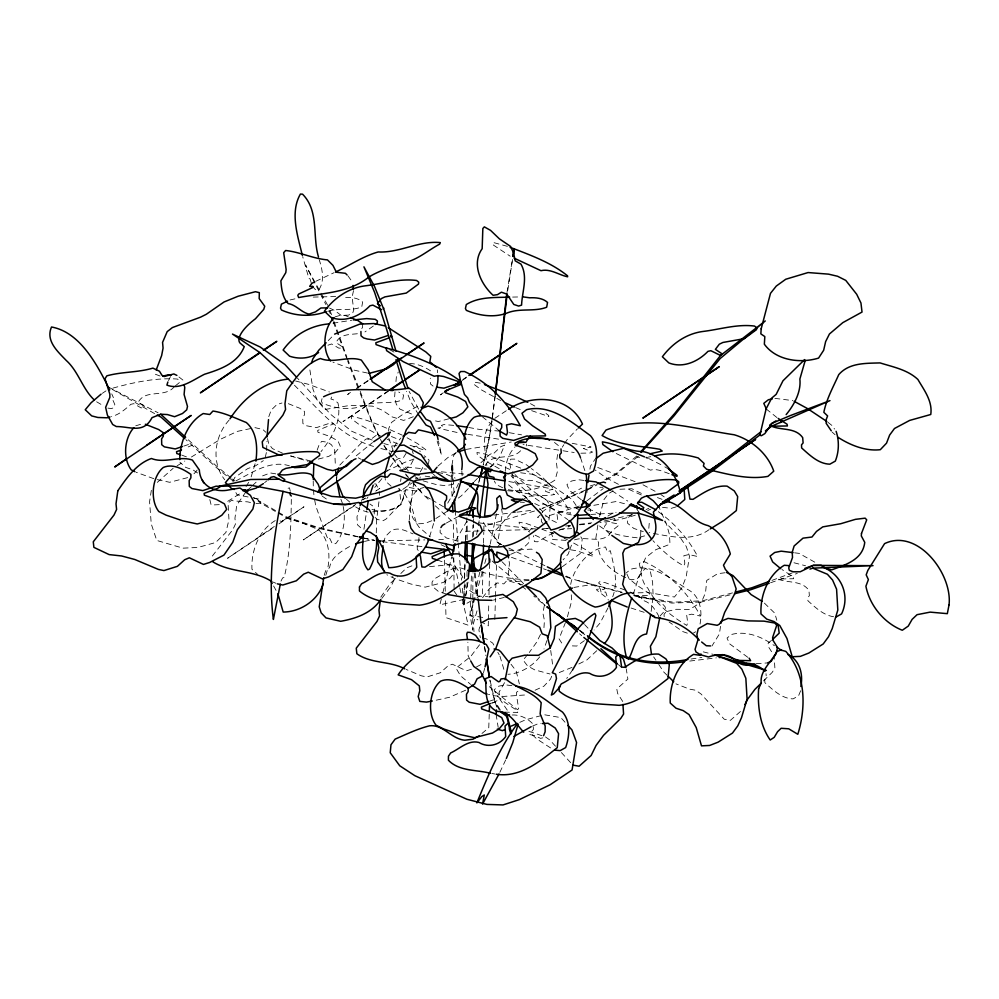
<?xml version="1.0" encoding="UTF-8"?>
<svg xmlns="http://www.w3.org/2000/svg" width="999" height="999" viewBox="0 0 999 999"><rect width="100%" height="100%" fill="white"/><g stroke="black" fill="none" stroke-linecap="round" stroke-linejoin="round"><path stroke-width="0.75" stroke-dasharray="5 3.75" d="M466.983 582.579L466.945 590.234L463.861 604.982L471.79 600.561M467.008 576.448L467.033 568.793M467.145 539.697L467.207 521.316M472.814 600.774L472.714 630.132L470.067 615.359L471.553 572.439M472.814 599.238L472.902 572.964M290.272 491.258L289.523 487.849L286.451 488.773M362.637 323.813L362.612 327.235L360.889 330.032M418.931 537.574L418.893 541.008L417.182 543.793L417.32 549.575L419.93 551.698M440.159 529.982L440.134 532.654L446.428 537.962L460.239 541.858M473.351 536.438L473.464 524.413M472.639 537.25L472.889 525.074M482.892 571.291L482.367 594.655L477.085 597.614M483.528 543.256L483.778 532.342M483.816 530.794L483.916 526.111L535.114 510.839M488.374 621.203L488.261 625.861L483.066 622.864M488.399 619.655L488.798 602.559M488.973 594.792L489.685 563.723M463.911 596.328L464.235 585.489M464.46 577.747L464.96 560.714M465.559 540.584L465.834 531.293L479.745 530.931M464.448 584.927L463.861 604.982L460.327 599.974M464.622 578.758L465.159 560.239M465.746 540.184L466.958 515.784M376.273 532.879L376.71 518.993L379.058 500.786M494.817 619.43L495.479 598.001M495.516 596.478L496.515 564.335M313.224 480.931L313.324 488.311M489.248 714.148L488.761 727.759L481.268 734.053M266.558 450.499L266.958 441.346M640.596 535.914L640.946 528.771M700.049 624.038C702.459 611.026 700.511 595.679 687.237 589.223C670.616 578.284 652.147 563.486 630.968 569.155L626.361 572.777M336.713 479.183L336.863 476.323M388.611 431.206L388.761 428.396L391.471 422.465L402.834 414.36L418.206 405.994M543.956 627.672L544.443 620.354L542.869 613.199L544.43 605.019L533.741 596.028M395.017 391.833L394.593 397.39L396.328 404.333L399.95 409.115L414.198 415.084M409.265 519.892C410.527 509.128 408.591 495.754 419.006 488.923L424.1 487.4M451.173 479.732L451.848 471.216M586.913 492.707L587.287 488.386M590.509 511.588L590.684 509.527L586.525 506.481M648.813 528.296L649.55 519.667M395.954 381.581L396.353 377.185L398.276 371.953M570.679 584.403C573.438 568.656 588.536 548.751 605.569 547.015L607.342 551.997L610.314 550.686C613.848 565.534 618.531 581.868 612.699 596.753M548.975 520.117L550.299 506.106L546.928 500.437L539.735 495.666L529.732 496.178L524.263 498.526M505.232 471.416C505.781 462.537 508.766 453.259 515.109 446.815M526.273 445.929L526.485 444.043M495.154 395.129L492.47 416.383M495.204 395.954L492.082 419.98M651.136 611.413L653.121 596.166L652.622 582.442L650.449 571.84L645.766 568.394C637.549 574.125 637.037 585.514 633.054 594.043M428.534 463.748L429.046 460.064L427.26 458.379L423.326 457.467M557.579 454.495L556.431 462.624L557.492 471.178L555.132 479.957C541.995 489.16 524.125 492.644 508.316 489.685M720.516 626.323L719.43 633.865L711.962 645.991M363.936 529.27L366.683 510.901M400.587 481.443L401.024 478.533M492.232 417.882L489.235 437.35L483.179 464.922M589.934 469.205L590.397 466.233L595.004 459.315M151.349 490.297L149.575 501.685L151.249 523.901L156.756 540.447L183.004 548.164L198.027 547.44L215.609 542.532L225.911 532.467L228.971 519.567L228.034 502.997L231.918 500.037L233.242 500.874L247.665 501.86L253.446 503.184M512.562 259.49L507.38 292.719M491.858 421.453L489.085 439.173L483.366 464.822M506.968 292.557L512.412 259.453M451.96 465.197L453.534 455.594L456.506 452.197M468.019 582.105L463.861 604.982L462.137 586.376M476.598 534.827L477.984 527.197M478.259 525.674L479.37 519.58M413.861 481.83L409.952 509.989L412.724 517.769L418.968 527.047L430.244 536.863M419.917 478.533L420.204 476.923M496.441 513.898L490.184 544.193M597.864 525.012L595.804 538.486L598.613 542.345C595.679 560.864 615.496 574.225 630.831 579.682L637.087 579.32L641.021 572.714L642.694 564.36L645.679 557.654L655.719 549.725L669.992 544.23L669.467 534.64L666.633 524.55L659.078 507.267M353.509 290.634L352.11 297.14L353.746 310.102L352.647 313.137L348.464 315.147L341.084 315.372L334.94 310.614L329.033 307.829L331.543 314.71M479.832 571.865L470.067 615.359L477.872 619.867M265.259 457.43L266.483 452.035M322.028 398.676L321.428 401.348L322.327 403.171C335.252 408.603 350.724 410.889 364.073 405.319C376.536 400.724 390.509 404.645 402.672 399.875L403.584 395.067L398.738 392.045M441.346 598.876L439.86 604.845L463.823 599.425M442.819 592.894L451.673 557.017M479.857 478.096L478.384 483.953L479.945 478.059M599.55 516.645L603.958 499.625L608.403 493.756L613.111 490.871M479.695 626.947L478.908 629.932L480.344 637.699M567.42 616.795L571.54 601.398L571.166 591.283M483.479 672.752L484.677 668.343M359.74 507.005L356.968 516.945L357.542 524.887L363.324 530.069M476.985 610.889L473.414 623.676L474.001 631.618M482.23 572.365L470.067 615.359L486.076 617.994M484.74 563.461L486.838 556.043M251.161 476.873L255.457 462.587M325.774 575.349C330.919 560.526 330.582 540.934 318.369 529.57C307.467 525.262 296.666 519.792 284.965 518.081L281.805 521.528L280.095 520.966M429.632 536.688L434.365 520.966M546.952 640.559L543.993 648.988M324.2 575.324L325.674 570.679L329.595 567.694C331.256 556.093 343.619 549.974 352.809 544.717M331.581 397.053L330.894 398.988L334.852 400.337L337.974 403.022C341.92 421.103 331.78 437.974 321.016 451.623M361.413 501.398L362.375 498.726M390.222 454.895L396.278 443.406L400.911 437.999M317.145 450.187L319.106 444.805L321.641 441.383L327.884 442.295L331.431 444.792L334.677 449.912L335.414 466.695M268.793 416.67L271.191 410.127L276.885 404.533L281.98 402.997M383.229 542.794L385.626 536.251L391.321 530.656C398.688 526.735 406.181 531.006 413.012 533.878M565.446 622.527L559.04 638.848L562.087 643.556L564.447 644.63M569.205 551.298L568.131 554.183L563.099 559.827M569.742 549.862L572.415 542.657M551.685 676.236L550.536 679.083L543.868 686.226L534.178 690.621M800.649 690.746L798.538 695.828L793.069 698.888C781.755 698.638 772.839 689.772 764.872 682.679L764.735 679.57L766.333 677.647L766.008 673.663M505.706 759.877L499.7 772.652M248.676 482.317L244.792 488.636M232.917 481.406L234.815 477.397L247.764 468.593L255.569 465.796L263.349 460.664M168.519 380.619L170.467 376.536M280.994 581.106L282.617 577.922L284.141 577.459C290.634 551.623 290.984 524.2 291.346 497.564M540.496 634.477L536.326 642.657L529.258 652.522M413.236 460.015L411.151 464.085L405.419 469.655M608.066 607.804L600.137 622.914L594.155 629.982M420.317 471.853L423.801 465.684M410.102 481.88L406.256 488.648L401.473 502.997L385.926 519.168L383.079 520.704L377.297 519.443L374.188 516.533L374.3 508.154L373.476 506.468L369.955 504.033M455.731 540.571L466.633 521.565M504.545 682.667L499.05 692.207L500.062 699.55L509.378 713.261M485.164 465.646C492.132 451.81 512.175 461.775 521.341 449.85M482.579 597.702L489.522 588.548L497.29 582.941L503.846 583.891L507.005 580.431L524.313 585.352M366.845 498.738L368.032 496.84M406.156 453.271L403.284 457.842L401.598 458.678L399.013 458.291L394.043 461.376L386.9 471.391M542.057 512.4C548.876 504.845 562.549 504.782 567.594 495.379L581.518 488.174M562.275 447.177L563.836 444.73M564.622 443.519L566.97 439.86L577.372 428.908M572.464 670.092L566.72 678.433M246.029 491.683L236.751 505.194L234.94 518.294L235.539 523.876L232.917 529.507L212.2 556.231M380.806 597.165L390.085 583.653L397.59 576.56M229.121 420.092C214.348 436.276 210.926 462.2 224.738 479.77M539.747 656.83C532.417 666.308 520.104 673.701 507.942 674.288M157.305 482.38L173.177 468.269M479.545 644.767L470.804 656.393L455.994 668.119L460.576 675.811L470.629 684.377M497.577 547.115L500.062 543.843L486.226 527.135L481.73 519.355M381.855 478.671L374.737 487.437M492.145 421.778C480.119 433.441 485.601 451.024 486.838 465.709M458.504 483.404C455.694 490.671 450.999 497.052 447.265 503.983L447.777 506.181M527.497 654.695L523.126 660.127L527.597 665.971L534.777 669.892L549.999 674M197.203 470.005L194.281 473.538L190.31 475.986M528.646 531.381L531.618 528.646L532.33 529.57L481.293 530.894M660.077 616.008L663.411 612.312L675.986 609.303L689.797 609.402L701.56 601.96L731.43 594.53M468.281 488.598L461.451 495.729L455.169 500.449M381.83 598.389L390.984 586.563L394.867 578.071L392.32 576.61M339.797 465.097L362.575 441.695L366.358 438.886L370.479 439.622L376.148 435.402L379.183 435.327M328.234 340.609L333.554 335.189M490.571 467.07L499.675 456.705L504.695 445.079L500.786 446.678L493.918 453.271L492.982 453.708L492.644 452.897L489.46 454.745L480.594 463.037M510.714 513.648L496.078 529.832L493.731 536.438L497.327 542.22L500.899 544.555M474.288 481.568L477.497 478.346M763.511 680.931L772.127 672.452L774.899 668.181L774.063 655.619M400.811 573.526L406.643 567.832L414.385 564.922M584.378 640.671L576.748 646.041L569.655 645.791M248.177 489.66L251.398 486.625M252.472 485.614L256.755 481.568M596.765 650.711L586.925 659.914L578.783 663.985M356.268 455.769L372.54 442.532M740.434 711.5L730.444 720.316L724.238 719.218L701.123 694.08L695.754 690.259L689.56 689.148L675.923 683.84M586.775 500.874L603.271 488.573M437.974 466.083L448.002 457.455L456.768 452.385M552.497 532.28L551.386 533.229L552.584 536.625L551.311 538.661L553.034 539.535L566.508 540.422M540.347 514.922L537.4 517.445L540.272 517.694M636.763 456.006L615.834 473.701L602.759 480.919M638.336 456.281L614.872 475.299L605.269 480.444M175.499 385.739L179.37 382.617L179.583 380.731L177.422 379.046C155.145 377.522 132.542 382.629 111.164 388.586M327.947 345.204L331.606 343.968L338.823 348.127L342.008 348.127L342.482 346.89L336.114 342.62C340.035 333.304 351.648 334.765 359.94 333.404M264.585 482.692L266.983 480.756M771.453 640.409L768.131 643.081L768.93 647.527L772.602 653.309M174.425 386.538C165.26 398.464 145.217 388.499 138.249 402.335L144.63 406.605L144.143 407.842L140.971 407.842L133.741 403.683L130.832 404.32C125.112 409.378 119.056 414.81 111.438 416.521M373.351 326.024L364.972 331.918M275.249 520.591C258.853 530.257 251.024 551.061 251.96 569.268L257.742 574.45M350.449 392.382L347.615 394.493L350.075 392.894M443.256 392.769L440.409 394.88L442.869 393.281M402.734 489.398L412.275 482.792M388.698 390.522L342.982 421.615L389.71 390.372M274.325 526.461L227.535 558.291L274.263 527.06M363.099 499.8L365.497 498.164M375.749 491.146L379.782 488.386L376.248 490.609M278.971 523.863L303.983 506.768L278.783 523.451M354.77 505.469L303.346 539.897L355.706 504.308M462.974 379.445L466.521 377.06M356.668 388.149L368.906 379.92M368.069 380.931L356.331 388.748M462.075 380.507L466.87 377.285M102.323 393.319L106.019 390.859M362.824 499.525L365.147 497.977M517.869 691.345L516.545 692.232L516.383 694.492L518.681 708.741L517.357 709.627L489.348 686.663M494.805 418.319L507.292 410.065M227.747 501.336L242.145 492.245M435.826 518.518L447.602 511.088M177.06 465.859L184.827 461.038M489.647 467.295L495.929 463.411L511.063 469.942L514.098 473.451M562.325 566.733L580.856 553.084L582.18 539.06L580.831 536.8M709.053 529.682C691.345 542.569 668.681 536.038 649.075 532.592M191.396 457.018L220.429 439.273L237.312 431.393L251.998 428.259M607.916 516.033L613.199 512.899L616.121 512.312M446.303 523.089L457.592 516.858M632.367 514.335L629.745 515.859L627.547 519.13L627.509 523.151L633.803 528.446L643.269 531.58M235.864 480.894C252.11 472.727 270.654 459.627 289.41 465.859M693.493 632.991L695.691 631.768M588.374 488.848L596.216 484.527M587.462 489.985L597.052 484.852M476.548 666.87L483.029 663.536M572.002 667.382L558.965 672.652M465.684 690.184L449.6 697.252L433.778 700.724M504.308 597.427L493.381 600.099M385.589 471.503L404.745 462.387L413.998 459.003M315.796 281.293L334.066 272.69M646.091 509.527L648.813 508.304M492.632 703.071L497.365 700.499L493.419 699.874L489.81 701.098M519.767 722.364L525.437 719.867L544.268 714.735L560.864 717.607L565.896 723.214M579.457 506.006L545.691 516.77M553.421 532.667L537.549 541.808L534.453 541.608L533.366 535.739M558.878 530.319L561.613 529.145L571.615 528.633M510.714 554.32L521.64 549.625L531.643 549.125L535.239 551.51M532.542 726.098L538.011 723.751L540.871 723.613M585.564 490.047L542.007 508.516L583.191 491.72M539.497 509.527L540.159 509.265M431.805 520.729L424.75 523.488L416.608 523.863L411.338 505.581L404.17 492.607L398.339 488.623M413.311 416.733L403.646 420.417L392.17 416.908L382.567 410.339L372.427 406.118L350.686 405.332L324.675 409.503L317.32 400.374L313.012 389.31L309.665 368.594M262.587 475.874L270.329 472.952L277.847 474.2M771.965 580.382L792.132 572.964M413.711 447.028L416.296 446.078L419.255 448.851L420.154 451.648M770.591 582.767L797.277 573.389M594.904 484.527L588.586 486.451M183.741 446.116L188.561 444.48L192.507 445.104L185.315 448.139M471.416 669.268L466.433 670.829L452.322 664.198L447.702 666.133L440.359 672.752L426.873 676.985L421.391 675.824L406.131 669.417M490.184 703.521L494.817 702.11L500.074 711.176M675.986 506.918L671.228 508.354L661.75 507.23M335.027 316.883L340.122 315.359L344.643 315.334L348.189 316.671M135.727 425.799L140.822 424.275M732.492 592.894L702.784 600.724L673.251 602.222L633.591 595.254M187.65 477.622L169.655 482.292L156.656 479.47M448.863 418.806L438.361 421.528L432.592 420.279M318.306 459.078L328.808 456.356L335.427 452.26L340.297 446.366L337.999 440.934L330.232 436.575L317.944 432.255L317.682 430.444L333.654 423.838L329.707 423.214L316.383 427.659L305.494 425.574L302.872 423.451L302.734 417.669L304.458 414.885L304.495 411.451L299.812 408.266L287.675 403.421M559.902 529.845L565.584 528.396L570.429 525.824L565.784 526.336M639.772 537.125L644.967 535.801M466.196 449.4L511.288 442.008M573.851 587.437L589.747 584.877L598.576 586.575L600.399 589.123L601.086 592.195L605.694 592.032L608.316 600.087M364.485 541.433L372.04 539.71L374.8 540.409M290.047 299.975L297.327 298.314M402.472 469.917L405.219 469.293L403.309 467.819L405.769 466.945L426.448 469.13M603.983 521.028L608.428 520.042M609.914 519.705L633.603 514.46M542.794 737.849L540.496 738.361L535.152 735.739L526.198 733.766M529.133 580.344L515.646 581.58L507.779 579.682L509.44 563.411L508.753 559.24M327.709 311.351C338.761 307.692 351.136 311.476 361.775 306.843L362.637 302.035C357.917 297.677 350.949 297.14 344.805 297.415L342.794 296.566M756.218 663.673L767.657 662.911M648.064 457.155L650.711 456.68M578.858 507.829C553.783 509.34 531.618 491.845 515.109 474.612M593.818 505.307L616.258 501.523L627.934 504.632M332.992 323.214L351.96 320.192M691.071 659.015L701.86 657.442M574.487 539.885C585.701 535.939 599.475 543.406 608.953 535.139L612.062 530.744L618.893 525.187L616.433 523.576L611.338 522.652L615.421 519.817L614.273 519.08M725.137 572.727L717.544 573.738L706.755 580.407L705.531 592.632L701.56 601.96L671.965 603.084L632.417 595.654M602.897 487.3L599.812 487.312M493.806 515.059L515.447 512.35M516.982 512.162L533.978 510.039M689.76 661.063L716.333 657.866M547.165 528.309L542.557 528.883L548.751 528.209M565.634 526.036L570.254 525.474M579.482 524.338L591.795 522.814M579.72 524.8L590.546 523.601M429.508 566.645L450.337 564.685L455.357 566.483L462.312 576.336L464.285 582.23M372.652 511.85L384.565 510.876L393.481 508.641L401.074 504.507L399.475 488.698M396.89 445.654L392.595 445.991L383.803 443.531M590.709 514.46L616.321 512.924M524.487 695.017L503.758 696.403L494.006 695.779L488.474 694.367M219.293 504.645L211.151 505.019L209.802 499.537M415.347 478.296L418.294 478.184M619.954 489.248L631.892 488.761L644.005 494.73M313.211 297.09L338.112 296.491M580.881 453.209L589.997 453.009L592.582 452.085L583.441 448.451L591.083 447.003L568.543 442.582M629.358 593.044L648.289 592.569L674.425 597.027L681.805 587.986L686.138 576.96L689.497 556.293L686.276 546.515L680.456 537.937L664.435 521.528M379.87 540.871L424.812 539.922M438.761 539.635L443.406 539.535M512.612 297.078L520.042 296.94M255.981 503.496L260.789 503.184L275.362 511.438M409.54 363.511C417.482 363.536 425.736 367.245 432.055 371.965M374.525 483.953L376.011 483.978L379.071 490.297M528.946 579.782C512.774 579.408 496.503 576.361 481.019 571.815M520.154 502.135L524.375 502.372M587.737 510.014L591.945 510.252L603.046 516.058M512.137 714.997C519.967 714.547 527.772 718.393 533.016 724.075L533.441 729.382L531.843 731.305L531.98 734.415L536.85 738.998L552.834 749.387M464.772 583.703L466.246 588.111L477.834 596.028L487.774 596.703M453.683 425.362L443.831 424.563L441.371 425.437L443.281 426.91L437.949 428.121L460.214 433.191M581.818 507.367L574.712 507.542L578.733 509.527M504.433 712.137L517.732 712.412L517.382 710.664L504.77 702.322L496.715 695.579L494.13 689.797L498.751 686.176L505.232 684.839L512.712 685.751M833.578 616.733C823.463 615.272 815.246 607.367 807.904 600.749L807.766 597.639L809.365 595.716L808.94 590.409C801.498 579.969 787.899 583.391 777.859 579.008L793.668 578.733L793.306 576.985L781.955 569.492M441.371 471.803L466.883 474.338M478.883 522.889L537.1 529.17M499.737 431.118L479.433 429.42L467.057 427.185M508.966 550.024C516.97 552.834 524.35 547.902 529.295 541.957L528.983 536.563M774.912 398.376L792.844 400.587M520.641 472.789L532.592 474.263L547.327 482.305L571.965 499.35L575.861 505.007L577.11 509.165M583.99 480.432L578.009 479.695L571.528 481.031L566.908 484.652L569.492 490.434L581.306 499.737M794.617 552.822L799.1 553.371L816.27 562.999M382.217 541.67L424.013 546.853M467.719 434.328L499.887 439.36M107.917 408.116L111.389 408.566L113.524 407.804L114.823 404.545L112.213 398.539L113.499 397.889L111.763 393.881M425.187 476.148L429.657 476.71M558.753 450.124L523.001 444.543M507.617 490.746C523.164 491.608 539.048 498.064 554.52 494.468L545.654 491.408L545.379 490.834L553.021 489.385L549.338 488.324L507.629 481.356M794.005 562.762L805.556 565.771M703.271 651.86L713.398 654.407M637.187 537.787C623.638 536.276 609.365 534.328 598.576 525.187M562.999 450.761L574.175 452.522M570.729 549.837L576.598 550.749L593.756 556.605L593.681 555.619L585.302 549.45L568.793 540.397M637 456.968L639.635 457.392M491.808 773.488L494.755 773.975M509.315 432.704L521.578 434.84M541.957 735.714L527.322 730.806M253.496 498.014L258.753 499.013L260.751 501.623L260.789 503.184L253.621 497.44M248.102 496.978L237.063 494.805L235.04 491.021M357.929 536.875L320.13 528.758L287.3 518.194L276.686 512.187M363.986 538.186L374.563 540.459L364.061 538.049M367.507 373.064L354.508 370.242L332.967 362.15M310.801 461.014L290.809 455.981M358.054 536.675L319.031 527.759L286.139 516.733L276.885 511.363M437.787 472.34L446.615 474.413L455.132 478.084M254.932 427.622L262.837 429.495L265.821 432.242M571.291 514.897C548.101 510.327 526.036 493.506 511.063 475.699M295.604 381.006L308.591 384.353L329.433 391.97M621.79 592.132L574.55 579.645L622.302 592.857M534.715 503.571L539.485 505.819L543.756 503.883L547.677 505.581L567.782 519.63M631.093 608.041L644.817 612.537M480.244 383.154L474.125 382.118L474.587 384.802L481.443 389.897L500.611 400.487M597.689 467.482L636.75 482.28M290.547 455.981L307.954 461.263M380.869 448.476L392.595 451.748M423.027 480.831L436.513 484.652L445.492 485.676L453.134 484.328L451.523 467.932M371.94 509.353C381.456 512.587 393.344 511.301 400.886 504.333L403.384 498.551L404.096 491.096L406.306 489.81L420.929 491.483L420.179 489.585L409.328 487.5L407.779 484.065M368.181 512.225L360.789 509.977L354.495 506.206M624.887 589.984L605.207 582.654L599.55 581.73L598.563 583.016L604.932 588.049L603.933 589.485L599.45 589.035L596.515 589.373L596.828 590.172L608.091 598.988M531.643 410.664L548.801 416.521L548.726 415.534L543.781 411.763M410.027 445.267L425.861 450.686L425.786 449.7L417.42 443.531L403.546 435.814M446.441 594.093L438.336 591.42L432.043 586.113L432.08 582.105L434.278 578.833C444.018 574.188 455.069 562.961 466.271 570.192M482.642 637.762L486.95 639.185L492.782 643.156L494.218 645.754M282.467 453.146L272.39 448.601L268.768 443.806L267.382 438.261M153.821 478.683L136.114 472.265M687.337 633.166L682.779 631.568L669.08 621.977M511.463 557.317L542.057 568.281M543.518 568.806L546.428 569.842M565.372 576.635L572.09 578.97L563.823 574.937M507.392 246.341L492.957 242.407L493.406 245.08L510.164 256.181M538.961 528.146L526.698 523.638L519.08 522.202L519.53 524.887L529.557 532.042M181.768 455.107L186.638 456.943M437.35 559.964L444.667 562.712L452.435 567.057L454.732 572.489L449.862 578.396L443.244 582.479L425.237 587.15L410.801 584.003L394.13 578.321L386.825 574.725M669.23 473.701C663.286 471.703 656.78 468.219 650.424 470.154L613.935 452.397M657.392 497.564L662.762 499.6M520.704 468.119L484.565 453.933L476.935 452.497L477.397 455.169L484.253 460.277L500.774 469.555M155.382 374.25L161.326 376.486M541.67 529.158L553.771 533.741M630.119 592.007L641.583 597.964L641.733 600.024C650.549 602.247 654.333 608.316 658.316 615.284L658.528 616.87M391.396 436.513L398.251 439.31M273.177 582.105L275.949 583.279M648.551 458.454L662.374 465.422M564.123 538.311L567.469 539.735M515.621 407.604L522.165 410.402M641.308 494.98L626.361 488.261M397.914 444.006L387.162 439.248M563.186 548.813L534.028 534.677M372.165 440.084L351.623 431.206L330.657 414.373L297.39 378.097M373.539 446.428C339.997 436.588 317.607 408.341 293.768 384.54M511.513 474.8L524.975 480.781C534.215 478.459 542.807 485.077 551.61 486.888L551.535 485.914L543.156 479.732L526.648 470.691M441.121 544.742L445.242 546.728M501.848 544.692L497.714 542.682L502.347 513.361L501.573 508.928M508.741 548.051L539.035 562.837M540.409 563.511L545.916 566.196M618.418 484.315L606.131 477.797L595.042 469.942M381.643 436.625L358.504 424.063L351.648 418.968L351.186 416.283C368.981 419.63 385.701 427.834 402.222 435.152M502.672 487.762L496.091 484.49L494.368 481.043M108.491 387.113L158.092 412.774M642.981 484.79L658.304 493.007M358.304 457.804L360.901 459.19M154.62 413.611L108.466 387.2M530.444 403.646L535.327 406.356M389.672 349.662L396.141 353.284M275.562 510.589L259.678 501.373L253.746 496.528M430.419 499.025L423.776 495.104L430.869 501.698M431.755 499.812L443.706 506.88M664.847 466.858L668.618 469.105M96.616 401.773L103.546 405.919M554.47 442.445L560.864 447.564M747.801 657.317L729.607 643.831L727.022 638.061L731.643 634.44C746.84 630.469 762.187 636.937 774.462 645.729M611.9 490.734L627.784 501.098M415.072 476.685L417.557 478.334M776.947 417.57L766.383 409.115M526.798 497.877L514.185 489.535L506.131 482.792M197.552 472.964L192.882 469.792L185.702 467.407L179.92 462.225M322.202 496.141L328.634 500.549M660.814 494.505L664.235 496.903M579.807 630.294L586.138 634.802M545.504 736.925L549.8 739.984L556.106 746.84M544.43 605.019L545.079 605.494L537.562 597.852M579.158 630.369L585.364 634.889M424.163 455.744L425.861 457.03M499.65 431.106L481.481 415.996M545.017 514.972L552.372 520.566L556.83 522.677L557.767 520.079L556.768 512.524L561.788 511.401L570.616 513.349C561.313 495.579 547.614 480.132 531.256 468.506M658.329 511.675C674.687 523.301 688.386 538.748 697.689 556.518L688.86 554.57L683.84 555.694L684.839 563.249L683.903 565.846C672.027 559.79 662.087 550.274 652.934 540.659M530.082 467.594L526.548 464.86L514.735 459.115L510.839 459.14L509.315 461.101L511.063 469.942M178.958 376.985L183.092 380.194M827.909 422.302L832.217 425.674L834.552 429.071M580.956 631.618L587.961 637.337M233.329 481.181L216.621 467.794L185.926 439.697M433.054 386.089L430.432 383.966L430.307 378.184M231.194 478.071L215.772 465.447L186.751 438.349M232.38 479.045L234.765 480.981M609.627 533.853L604.757 529.27L604.62 526.161L606.218 524.238L605.794 518.931M492.17 561.063L520.666 585.039M521.853 586.038L526.61 590.034M579.57 633.803L581.718 635.626M346.341 499.113L349.837 502.16M832.13 432.092L835.077 434.715M618.406 664.61L621.853 667.657M391.171 486.251L385.389 481.068L385.189 478.421M435.352 505.844L453.321 522.39L453.558 542.282M433.241 474.075L435.389 476.136M408.379 470.991L394.543 454.557M764.397 603.109L774.812 613.236L776.822 620.292M667.17 675.324L663.885 672.14L656.718 661.388M511.013 664.235L516.158 670.953L519.368 683.89M502.185 561.85L523.613 583.653M539.697 508.429L542.432 511.301L542.757 515.284M584.602 624.55L589.485 629.695M527.809 499.55L519.73 489.985L517.907 485.452L514.722 482.03L511.763 472.539M561.363 752.547L570.816 762.836M405.906 474.912L407.892 477.16M412.862 482.779L422.814 494.006L413.673 483.404M400.487 468.106L393.044 458.154M405.557 473.988L408.603 477.522M542.882 523.401L541.396 521.64L541.258 518.531M312.362 285.964L315.297 289.548L317.145 290.247L319.068 289.498C324.862 280.382 322.252 269.43 319.293 259.827M391.745 457.167L383.179 444.642M392.644 458.404L398.938 467.045M384.041 445.504L392.145 456.893M347.939 275.824L352.897 282.804M454.145 591.221L456.793 594.979M653.658 656.917L655.918 660.202M636.887 509.24L639.223 512.637M622.739 701.51L617.607 693.431L616.808 688.985L627.872 679.045L626.298 669.005M500.187 709.69L494.942 701.41L489.96 679.832M418.656 409.165L409.128 391.383M418.656 414.922L410.452 401.099L406.593 391.308M497.802 652.247L499.238 654.845M273.614 586.001L276.486 591.183M327.672 305.257L305.544 265.022L325.836 304.52M379.757 438.037L372.914 424.837L358.678 389.722M380.444 439.36L382.492 443.319M379.258 436.126L372.44 422.727L347.49 358.728M452.147 556.843L453.484 559.502L459.49 586.376M470.054 659.652L468.169 655.868L467.882 642.207M626.873 573.938L628.945 578.558L636.987 585.302L649.6 593.643L649.962 595.392L634.165 595.666C644.193 600.037 657.792 596.628 665.247 607.055L665.659 612.362L664.06 614.285L664.198 617.394M358.104 388.311L347.602 360.864M412.362 451.348L413.274 453.721M340.884 499.213L342.507 503.496M329.233 310.951L330.244 313.686M333.279 321.865L347.09 359.465M334.066 321.591L346.965 357.292M388.786 438.199L393.581 451.835M580.481 457.592L586.238 474.75M499.95 656.143L504.545 671.678M437.137 441.034L441.558 455.107L438.399 440.946M496.703 707.03L491.645 690.434L489.822 679.944M311.164 282.68L310.14 279.021L308.891 278.371L302.685 256.643M459.827 587.862L461.163 593.843M462.5 599.812L468.169 625.187L446.004 617.644L445.454 597.464M343.169 506.468C345.854 518.731 343.931 533.841 335.764 543.643L332.342 543.831L329.807 538.498L328.346 539.71L326.648 536.151L315.796 506.056L314.385 498.464M550.711 650.449L552.847 666.533M496.103 714.31L498.189 727.434M484.665 647.202L485.801 654.657M484.49 646.403L485.876 655.644M474.188 572.976L477.534 597.727M336.363 476.973L336.7 479.87M475.162 573.039L477.834 596.028M379.195 491.545L379.57 495.317M455.132 510.389L457.992 541.408M458.141 542.957L461.575 580.169M313.449 489.76L314.098 496.94M437.312 369.855L437.562 372.739M452.597 470.179L454.258 496.478M461.85 471.178L462.125 475.649M451.348 482.842L452.222 498.389M444.443 560.202L445.292 591.258M473.364 518.593L473.439 522.964M453.746 557.579L454.12 589.697M650.524 509.29A137.85 104.795 -34.2 0 1 647.777 510.464M635.314 515.147A137.85 104.795 -34.2 0 1 599.837 522.564M686.713 615.297L687.712 622.839L686.775 625.449C671.69 616.296 655.819 604.32 647.851 588.224C641.021 582.242 641.62 571.965 639.26 563.861L640.784 561.9L644.68 561.875C668.793 572.689 688.111 593.044 700.561 616.121L691.733 614.16L686.713 615.297"/><path stroke-width="1.5" d="M467.057 562.662L467.132 542.757M472.914 571.428L472.939 563.698L473.976 571.428M473.214 544.018L473.026 554.645L474.987 571.503M472.515 543.344L471.603 570.904M473.051 517.47L473.214 509.852L475.774 508.241L474.65 507.817L471.828 507.617L458.504 512.062L447.614 509.977L444.992 507.854L444.855 502.072L446.578 499.288L446.615 495.854C440.734 491.321 432.954 488.061 425.599 487.4M483.291 554.158L483.504 544.805M489.722 562.175L489.785 559.065M489.323 711.051L489.448 706.393M465.01 559.165L465.509 542.132M465.209 558.703L465.696 541.733M496.753 556.68L496.89 552.097L508.541 556.268M505.082 472.827L504.645 487.487L507.317 495.092L514.672 498.888L522.764 499.662L529.87 502.272L540.696 513.361L550.936 530.007C577.197 524.737 589.26 499.999 586.238 474.75M577.872 514.385L577.172 529.707L575.062 534.79L569.605 537.849L564.535 537.412L559.977 535.814L553.908 531.668M313.274 479.433L313.823 464.398M800.848 686.463C803.283 674.2 799.937 660.476 787.899 654.495M290.259 492.532L290.147 494.742L291.321 496.016M336.938 474.887L338.711 467.869M363.311 496.953L363.836 489.81L365.559 484.702L370.229 480.194L385.589 471.503M363.324 533.478C363.161 545.367 359.977 559.952 367.882 569.842L369.493 569.093C374.95 558.816 377.684 547.365 376.311 535.764M267.033 436.875L268.519 419.592M467.082 514.273L467.32 511.276M451.96 469.792L452.297 465.546L452.597 470.179M496.103 714.31L496.466 709.939M382.967 545.729C382.867 554.408 378.883 564.81 385.015 572.327M506.73 294.056L513.811 304.458L518.643 306.069L521.578 305.12C522.065 291.658 528.271 276.923 520.954 264.111L515.184 260.814L513.648 253.209L510.626 246.466L499.375 238.823L490.571 230.382L484.328 226.86L482.842 228.521L482.167 248.701C471.153 264.061 480.831 284.103 493.081 295.279L497.477 294.655L501.423 292.195L506.73 294.056L495.342 393.606M495.392 394.443L507.142 294.218M380.407 600.074L378.983 610.252L379.583 615.846L376.973 621.478L356.256 648.189L356.855 653.771C371.166 663.923 389.548 660.739 404.745 668.831M587.887 482.579L589.023 475.149M513.024 256.443L514.198 248.851L510.114 247.34M366.908 509.465L368.269 500.836L380.856 497.727L399.812 490.509M370.279 493.681L373.189 485.127M512.924 256.418L514.198 248.851C532.767 255.994 551.873 263.199 567.557 275.824L567.632 276.798C558.828 274.987 550.237 268.369 540.996 270.692L514.135 258.154M650.736 614.46L646.578 633.978C634.303 635.526 633.903 650.674 628.483 659.128L626.673 657.929C620.779 637.961 625.474 616.945 631.743 597.814M469.955 571.428L474.937 543.98M479.645 518.044L485.876 469.63L488.386 468.069M497.277 509.328L498.114 504.745M323.713 577.909L319.23 606.843L321.166 612.849L326.011 617.919L340.647 621.291C355.994 618.593 371.778 613.074 380.831 599.487M659.802 617.519L655.868 636.775L650.374 646.303L651.385 653.646M505.157 679.72L508.753 661.912L512.087 658.204L524.662 655.207L538.473 655.307L550.237 647.851L554.208 638.523L555.432 626.311L566.221 619.642L575.337 618.418L581.668 621.478L583.628 623.526M480.157 570.367L483.528 555.369L491.645 549.138L493.007 551.336L494.48 562.1L497.564 562.3L509.552 554.994M280.307 584.14L273.389 619.442C267.807 577.047 274.013 532.966 283.104 491.396L333.778 504.07L345.142 504.832L358.853 502.447L369.293 509.765L373.301 517.182L371.815 523.426L356.281 544.18L351.698 556.693L342.857 569.555L328.609 576.91L322.377 578.871L308.266 572.227L303.646 574.163L296.303 580.794L282.817 585.027L277.335 583.853M452.048 555.519L454.995 543.556M478.022 485.414L476.91 489.81L478.046 485.402M480.232 476.635L482.817 466.383M478.571 477.272L480.706 475.112L482.604 467.769M485.064 666.87L488.811 648.963L486.351 644.605C470.616 634.84 450.874 641.42 434.365 646.166C420.254 652.297 406.68 661.862 398.151 674.862L411.538 679.682L419.293 685.863L419.792 690.696L418.206 696.565L419.805 701.398L426.498 702.11L432.317 700.998M360.139 505.581L360.926 502.734M487.674 553.084L489.772 545.666M255.894 461.163C257.592 448.076 257.205 431.968 246.341 422.527C235.427 418.219 224.638 412.749 212.937 411.039L209.778 414.498L203.222 413.549C187.412 422.677 180.032 442.245 179.733 459.577M461.775 478.571L456.618 495.716L452.897 503.871L447.602 511.088M547.814 637.699L550.824 627.697L549.575 606.83L545.591 597.739L540.409 591.92L525.749 585.826L536.488 596.753M167.869 381.968L166.895 385.114C180.307 390.359 192.982 379.845 204.508 374.263C220.18 369.368 237.712 363.349 244.256 346.641L240.035 343.044A32.855 11.738 -32.6 0 1 255.457 318.768L263.761 309.365L264.735 306.218L259.178 298.614L259.328 292.657L255.457 291.708L238.149 296.228L224.063 301.96L206.269 314.298L200.574 317.158L172.377 327.572L167.195 331.631L162.562 342.395L163.074 348.102L161.638 355.569L156.231 369.917M468.981 515.621L476.598 491.008L468.556 508.566M611.825 599.537L608.778 606.43M311.501 363.037L312.874 358.866L318.669 350.349L326.111 342.769M720.953 623.301L724.662 612.387L734.927 593.443L736.151 588.873L732.017 576.673L725.386 569.442L723.476 565.197L730.331 553.946C726.91 541.845 719.567 531.431 708.191 525.661C692.407 521.915 683.591 506.043 668.443 501.623L660.901 504.045L653.396 512.037L655.669 524.188A32.855 22.34 40.3 0 1 634.702 544.53L624.65 549.163L622.789 553.234L624.8 574.163L622.652 584.24C628.433 598.826 642.694 608.503 654.944 617.594C672.589 619.143 687.012 627.035 699.312 640.134M362.862 497.39C366.171 488.523 372.702 481.019 380.831 476.211L387.387 477.16L390.547 473.701L394.917 474.338L423.951 485.189L429.133 491.008L433.116 500.099L434.365 520.966M389.735 456.231L384.802 473.114L385.09 477.097M383.316 309.278L383.791 308.042M491.533 469.917L490.322 471.753L480.656 466.995L477.734 467.632C467.769 477.972 452.784 484.74 438.623 479.208L436.463 477.16M543.581 735.664L545.129 731.805L545.192 725.998L540.147 713.873L541.196 702.697C532.417 691.133 515.884 688.299 505.219 678.483L500.974 678.92L499.837 681.405L498.513 681.805L491.083 676.51L485.427 678.658C486.825 690.609 483.541 705.082 497.177 711.438C510.052 711.176 515.946 724.225 523.713 732.18M640.521 537.337L638.423 542.432L632.954 545.479L623.339 543.444L611.813 535.414M506.356 758.466L512.787 742.594L518.031 724.4L517.557 723.451C499.925 747.402 488.074 775.399 476.873 802.871L481.855 796.565L484.303 794.979L482.554 804.083L499.001 774.038M323.201 583.916C317.807 600.511 300.287 611.962 283.192 612.062L277.909 593.781M428.771 539.535C423.389 556.131 405.856 567.582 388.773 567.694L383.491 549.413L376.323 536.426L370.492 532.455L366.196 531.031M482.917 673.938L481.793 676.298L477.135 678.746L474.6 684.078L468.231 688.436M744.942 704.557L747.402 699.512L754.894 689.397L761.35 683.041M572.464 670.092C582.654 653.084 591.196 634.802 595.866 615.471L594.817 613.411C573.913 626.698 563.573 651.46 552.297 672.752L555.681 674.125L556.48 678.571L551.348 695.042L553.621 693.918L560.052 686.837M604.407 643.556C615.072 632.105 612.724 616.695 608.953 602.946M772.914 658.503L771.228 661.201L767.657 662.911M465.372 444.293L463.274 447.602L457.505 451.073M700.986 653.97L700.112 655.319L693.556 654.37C677.16 664.048 669.33 684.839 670.267 703.059L676.048 708.241L683.216 710.614L689.048 714.585L696.216 727.572L701.498 745.853L709.627 745.466L718.094 742.17L732.479 733.079L737.774 725.861L741.495 717.707L747.09 699.125L745.841 678.271L741.857 669.168L736.675 663.348L714.834 654.882M773.713 657.292L776.111 653.671L777.497 647.577L772.776 639.922L772.639 637.474L776.735 625.249L774.787 623.026L763.973 621.141L747.864 620.903L728.046 618.393L721.565 621.028L719.292 624.2L717.22 625.299L707.23 623.576L698.226 628.733L696.902 634.552L697.914 639.922L695.054 649.387L696.003 652.01L700.436 654.745L708.528 656.992C716.558 654.17 726.548 653.284 733.566 658.853M440.909 527.559L442.37 525.374L444.992 523.851M472.789 560.526L474.263 558.341L489.473 549.825M490.122 656.842L495.754 648.651L500.337 636.151L515.871 615.384L517.357 609.14L513.349 601.735L502.909 594.417L489.185 596.803M786.151 414.61C794.168 404.857 801.273 391.908 799.874 379.033L805.094 360.889L804.632 359.59L782.979 380.781L776.161 394.368L771.69 398.102L766.158 408.753L759.864 435.239L761.413 435.714L764.834 433.616L772.09 423.276L775.886 420.891M229.97 418.881C242.869 398.888 263.873 381.168 288.386 379.133L292.682 383.454M398.439 358.728L393.581 364.623L386.95 368.706L368.956 373.376M432.155 473.051L437.013 467.245M470.042 486.588L473.439 482.579M640.971 451.573L674.587 413.598L720.541 355.469L765.271 320.954L720.167 358.516L673.875 416.046L641.096 452.422M561.088 562.087C553.783 571.091 544.018 579.07 531.967 579.77M516.046 445.791L518.893 442.744L525.961 442.245L528.346 438.211L530.906 436.588L526.96 435.964L513.648 440.422L502.747 438.336L500.137 436.201L499.999 430.432L501.71 427.634L501.748 424.213C494.03 418.943 483.578 413.099 474.138 417.282C462.787 426.323 460.664 450.112 469.642 461.351L476.948 464.947L493.618 470.641L508.054 473.776L526.061 469.105L532.692 465.022L537.549 459.128L535.252 453.683L527.484 449.338L515.197 445.017L514.935 443.194C525.486 437.3 537.487 436.85 549.263 439.423C561.95 439.622 576.123 444.468 580.481 457.592M133.841 427.672C124.263 438.074 122.577 458.404 131.244 469.88L134.89 471.665M334.078 317.819C323.551 327.46 321.753 349.662 330.544 360.964M422.677 407.667C431.68 399.7 439.173 388.074 437.812 375.636L434.165 376.236L403.346 361.738L386.588 350.637L386.126 347.952C412.237 354.92 438.786 365.06 460.726 381.368L464.448 394.43L467.632 397.864L469.468 402.385L480.469 415.035M351.286 460.914L320.517 487.325L317.969 491.908L320.105 492.544C346.029 477.222 369.168 457.28 389.111 434.752L387.575 435.439L390.347 432.267L386.163 433.541L373.688 441.733M546.628 602.909L551.036 598.713L572.439 588.074M780.144 422.577L781.705 421.091M246.029 491.683L248.177 489.66M268.182 479.795L270.979 477.247L273.901 476.61L283.566 481.368L284.777 479.532L278.409 475.262L282.342 470.092L285.889 468.381L307.267 464.56L319.518 455.544L319.742 453.658L317.582 451.973C296.603 450.137 275.662 455.719 255.245 460.052C242.932 463.561 233.279 472.952 225.412 482.667L231.868 488.836L234.328 489.46M578.396 427.947L582.479 424.088C569.805 395.641 532.005 393.506 508.528 409.24M658.965 506.081L663.473 501.923L680.469 492.819C676.573 474.225 662.699 455.744 643.381 451.623C628.908 451.56 616.296 443.906 602.385 441.858L602.847 444.543L612.874 451.71M101.086 394.143L91.071 402.784L85.252 409.74L91.708 415.909L97.877 417.482L107.03 417.794L109.965 416.945M480.706 475.112L487.649 469.705M375.287 324.463L377.222 322.902L377.435 321.016L375.287 319.33L366.658 318.594L353.421 319.955M772.552 639.522L779.195 633.141L778.021 624.512M546.74 521.89C532.804 532.492 518.094 544.942 500.099 546.865C487.075 547.577 474.45 544.105 461.688 542.107M505.856 475.212L503.558 477.023L505.107 480.482M312.687 461.688L305.719 467.045L294.68 467.644L292.045 466.745M760.938 431.78L712.612 469.243L679.258 491.533M769.617 425.162L772.09 423.276L790.484 415.522L829.982 400.611L771.603 426.236L765.371 430.881M596.166 458.441L603.159 453.221L623.638 448.314L644.555 456.88M760.376 434.602L711.688 471.503L687.824 487.087L689.947 499.138L693.044 499.325C703.396 492.857 714.285 485.064 727.11 486.151L734.302 490.921L737.674 496.59L736.35 510.601L724.075 520.379L710.301 528.908M390.759 336.95L391.808 336.188L390.671 335.764M403.121 436.388L408.678 432.38L415.234 433.329L418.394 429.87C439.985 434.315 466.009 441.97 461.763 469.692M413.474 481.968L415.859 480.319L435.539 477.647L448.613 480.681L435.539 471.89L415.859 474.562L402.734 483.641L380.856 491.97L355.694 498.189L331.631 496.378L283.491 480.669M445.204 391.433L447.152 390.085M263.736 350.299L276.823 341.321L263.349 350.149M160.427 435.876L146.728 445.167M390.097 365.609L401.086 358.142M403.946 380.694L419.43 370.092L404.782 379.682M715.234 369.38L719.28 366.621L642.844 418.131L715.759 369.043M751.598 442.145L755.644 439.385L679.195 490.909L752.122 441.808M288.386 379.133L260.14 352.747L200.374 392.844L259.852 352.472M390.846 389.61L402.747 381.518L395.991 359.665M581.53 504.657L585.889 501.685M161.513 435.139L191.159 415.447L114.723 466.97L126.086 459.065M389.011 366.333L370.179 379.058M389.772 389.785L395.342 386.014M513.074 512.05L524.188 505.706L532.267 503.621M677.147 506.131L684.79 499.475L684.14 488.898L687.112 486.176L687.824 487.087M468.881 375.462L516.858 343.356L470.479 374.875M454.095 385.414L460.439 381.156M370.467 379.32L424.063 342.969L407.093 354.121M396.453 385.252L401.261 382.043M459.665 382.118L454.945 385.264M674.125 494.967L662.424 502.197M449.138 389.135L444.842 391.97M561.076 567.507L541.583 578.221L531.98 579.832M318.631 352.522C310.339 358.653 299.163 359.44 289.573 356.193L283.117 350.025C293.743 335.127 310.314 325.524 328.559 323.938M263.386 483.653L256.006 488.174L247.178 490.721L242.607 490.571M605.282 517.594L572.777 538.361L567.844 542.744L568.781 548.101L564.647 550.874L561.388 554.682C556.131 577.497 574.999 599.55 595.092 607.067C608.041 606.043 616.47 593.668 629.358 593.044M513.936 736.413L531.181 726.685M836.113 616.957L841.583 613.898C850.336 595.466 841.508 574.15 822.389 566.982M479.133 735.838L472.989 739.198L464.885 740.222C451.361 739.073 443.319 724.238 429.57 725.811C417.594 728.771 406.443 734.24 395.154 739.098L390.971 744.767L390.234 752.759L399.75 765.783L414.86 775.699L466.87 799.25L486.9 804.407L503.009 804.932L519.418 799.6L550.162 784.739L572.065 769.992L576.573 742.532L571.952 729.919L567.919 725.449M314.46 281.993L311.8 283.391L309.665 286.338L313.199 286.576L312.999 287.425L298.763 293.993L297.789 295.342L298.664 297.54C322.103 293.094 348.102 293.132 367.782 277.872A32.855 4.783 -18.7 0 1 403.371 262.912C417.32 260.152 427.56 250.599 439.635 244.131L440.334 242.607C418.968 240.434 399.65 253.047 378.221 251.96C362.937 256.194 349.787 265.497 335.477 272.028M287.575 301.174L281.406 304.146L280.532 308.154L281.456 309.977C295.479 316.396 311.75 317.02 326.211 311.638M323.576 396.74C350 383.541 381.019 393.881 408.878 388.024L419.33 395.342L423.339 402.747L421.84 408.991L406.306 429.757L401.723 442.257L392.894 455.132L378.646 462.487L372.415 464.435L362.2 459.877M505.669 596.778L528.608 583.354L540.884 573.563L542.207 559.552L538.836 553.896L536.438 552.297M181.531 449.875L176.536 451.71L176.798 453.534L180.482 454.72M490.184 703.521L481.393 707.105L481.655 708.915L493.943 713.236L501.71 717.594L504.008 723.026L499.15 728.92L492.519 733.016L474.513 737.687L460.077 734.54L443.406 728.858L436.113 725.262C427.122 714.01 429.245 690.234 440.596 681.193C450.037 676.997 460.489 682.841 468.206 688.111L468.181 691.545L466.458 694.33L466.595 700.112L469.205 702.235L480.107 704.32L488.598 701.498M511.276 726.111L516.933 723.613M504.582 729.707L502.41 730.669L497.34 729.083M458.728 516.371C471.503 510.289 487.712 525.886 497.415 508.991L496.765 498.414L499.737 495.691L501.098 497.877L502.572 508.653L505.656 508.841L522.902 499.113M355.981 458.766L353.671 459.74L346.341 466.358L332.842 470.591L327.36 469.43L309.34 461.85M334.615 334.116L359.74 324.126L373.988 323.539L385.614 326.049L392.844 349.463M184.091 384.615L184.753 387.575L184.091 394.48L187.5 406.456L186.713 409.852L182.48 413.511L174.6 416.708L167.395 414.56L160.714 414.223L152.023 417.657C143.569 434.078 130.195 426.486 116.346 426.548L112.687 424.513L107.392 415.072L105.644 407.33L109.853 397.377L109.84 394.23L105.02 378.758L106.831 375.849C121.853 371.653 137.775 372.639 152.884 368.119L159.465 371.241L161.913 375.212L164.048 376.536L173.838 373.951L176.885 375.387M458.079 451.898L464.797 449.75M769.08 581.443L751.797 587.799L735.464 592.107M804.869 568.369L813.248 565.397L873.051 565.659L812.749 568.156L809.939 569.105M769.193 583.254L750.848 589.697L734.415 593.781M387.849 335.564L374.538 340.022L367.207 338.986L363.636 337.937L361.026 335.814L360.926 331.481M437.35 559.964L432.38 558.379L432.117 556.568L448.089 549.962L444.143 549.338L430.831 553.796L421.116 552.06M182.317 446.59L175.237 448.938L164.348 446.853L161.726 444.73L161.588 438.948L163.312 436.151L163.349 432.729L158.666 429.533L145.342 424.25M355.669 543.818L362.962 541.783M502.947 712.374L501.935 712.687L503.096 713.473M389.248 337.812L375.824 342.794L376.086 344.618L387.162 348.476M359.528 503.496L368.269 500.836M649.737 453.858L662.2 451.048L659.927 449.313C640.509 445.716 619.442 445.804 602.097 435.527L606.006 430.045C647.327 414.273 692.195 428.546 734.178 434.765C751.785 439.885 767.856 453.908 773.75 471.191L767.906 476.373C747.402 480.107 726.548 473.776 706.63 469.268L703.383 466.021L704.083 463.411L698.226 457.954C684.215 453.921 669.03 452.347 654.77 455.944M597.477 483.641L603.496 482.08L605.544 482.742M450.362 418.419L456.368 416.87L462.987 412.774L467.857 406.88L465.559 401.448L457.792 397.09L445.504 392.769L445.242 390.959L461.213 384.353L457.267 383.728L443.943 388.174L436.613 387.137M162.787 376.136L168.631 374.75L171.116 375.187M402.472 469.917L399.875 470.504L419.118 475M772.314 398.913L768.418 399.725L763.798 403.346L766.383 409.115M754.894 663.923C748.713 665.883 742.232 665.983 736.962 661.55M580.357 507.579L589.335 506.068M687.986 659.477C651.061 666.358 616.808 659.677 587.4 635.714M716.745 655.356L722.389 654.632L766.358 670.441L722.015 657.267L719.18 657.567M490.721 515.447L484.54 516.221L487.999 484.215L485.876 469.63L491.62 469.355M683.803 661.8C649.1 667.17 615.072 659.303 587.837 636.7M578.546 518.469L597.727 518.019M399.75 445.429L404.033 445.104L421.178 454.707L432.567 471.653L421.178 460.464L404.033 450.849L394.031 451.635M574.213 515.596L589.21 514.56M521.441 499.55L511.351 499.912L515.372 501.885L517.769 502.01M542.295 723.538L548.014 723.251L555.207 728.009L558.578 733.678L557.255 747.689C539.822 761.438 520.029 777.984 496.228 774.225M327.684 307.854L320.916 307.992L315.472 311.863L309.091 314.098C301.348 312.525 296.216 304.87 288.162 303.546C282.492 297.702 281.431 288.661 280.894 280.819L285.789 272.652L286.151 269.568L283.679 252.685L285.627 250.499C299.862 252.01 313.012 258.629 327.46 259.902L332.942 265.359L336.401 272.228L345.404 273.301L347.103 274.987M379.87 540.871L376.773 540.934L380.669 541.483M427.909 539.86L432.555 539.76M509.64 297.14C495.042 297.69 479.258 296.491 466.296 304.533L465.434 308.541L466.346 310.364C479.295 315.784 494.755 318.157 508.141 312.6C520.579 308.017 534.54 311.975 546.678 307.23L547.539 302.422C542.819 298.064 535.839 297.527 529.695 297.802L523.014 296.878M506.968 617.632L488.211 619.03L480.969 623.101L478.184 599.038M279.121 479.245L250.674 479.483L218.956 486.363L216.134 486.163L202.809 490.609L191.92 488.523L189.298 486.401L189.161 480.619L190.884 477.822L190.921 474.4C183.192 469.13 172.752 463.286 163.299 467.47C151.948 476.511 149.825 500.299 158.816 511.55L166.109 515.147L182.78 520.829L197.228 523.963L215.222 519.293L221.853 515.209L226.711 509.315L224.425 503.871L216.658 499.525L204.37 495.204L204.108 493.381L217.52 488.399L220.08 486.775L218.956 486.363L250.674 485.239L283.104 491.396M637.911 502.31L641.82 502.272L655.981 509.852M619.442 512.949L638.149 513.111L662.549 520.479L632.929 504.72L630.007 505.369C620.042 515.696 605.057 522.477 590.896 516.945L584.427 510.776C594.343 497.452 608.716 487.462 625.449 485.414C642.432 483.329 659.402 477.859 676.61 480.094L678.758 481.78L678.546 483.666L666.296 492.669L644.917 496.491L641.37 498.201L637.437 503.371L643.806 507.642L642.594 509.478L629.395 505.032M333.778 504.07L350.524 504.295M492.007 600.324L479.857 600.099L447.802 594.542M710.551 645.928L706.305 645.741L701.648 642.007M390.472 390.459L392.819 390.572M743.631 663.174L738.848 662.936L734.827 660.951M505.956 714.672L509.54 714.859M746.44 663.336C753.346 663.061 760.114 666.695 764.997 671.378M737.337 660.389L750.624 660.676L749.113 658.129M518.581 441.858L524.338 442.357M555.119 750.187L560.177 750.624L565.646 747.577C569.63 736.438 570.854 721.74 562.549 712.125C548.026 702.16 533.591 688.573 515.696 686.126M456.493 425.636L467.057 427.185M282.23 455.069L278.072 454.607L262.837 447.377L262.238 441.795L282.954 415.084L285.564 409.453L284.965 403.858L286.775 390.771C295.442 378.146 305.419 363.736 320.367 358.516C333.778 363.848 348.264 355.482 361.338 360.09L368.294 369.942L372.227 381.718L385.402 390.159M467.632 570.354C476.048 573.389 484.128 569.005 489.323 562.449L488.673 551.86L490.397 549.862L501.111 560.764M585.489 480.606L595.953 481.905L610.676 489.935M793.119 552.634L781.168 551.161L774.675 552.497L770.067 556.131L772.639 561.9L780.694 568.643M425.562 547.04L444.143 549.338M463.249 433.766L466.233 434.14M432.629 477.097L437.1 477.659M504.72 490.347L491.358 488.324L460.302 481.456M466.708 555.419L472.664 556.356M437.787 375.587L443.643 376.498L460.801 382.355L459.041 373.501L460.576 371.541L464.473 371.516C488.586 382.33 507.904 402.684 520.342 425.761L511.525 423.801L506.505 424.937L507.504 432.48L506.555 435.089L499.65 431.106M504.707 480.869L468.194 474.55M277.847 474.2C288.861 477.185 300.711 469.942 311.313 474.513L318.256 484.378L321.703 494.68M490.334 773.238C476.348 769.592 459.14 771.478 448.414 760.239L448.451 756.231L450.649 752.959C459.64 748.85 468.319 739.635 478.946 742.482C487.974 748.089 499.687 745.167 505.694 736.563L505.044 725.986L508.016 723.264L509.378 725.461L509.39 729.108L510.901 734.078M572.927 765.122L579.12 766.221L591.146 755.494L596.091 745.416L603.571 735.301L620.804 718.356L623.576 714.073L622.939 704.42M514.473 617.794L530.269 621.753L539.685 627.185L542.182 633.841L547.127 635.626L550.237 647.851M494.068 649L498.576 649.949L500.774 651.723L509.09 662.349M359.44 537.2L362.462 537.862M359.553 537.025L362.562 537.712M487.087 694.018L484.328 693.306L471.878 685.189M381.431 309.653L372.914 305.12L369.992 305.756C360.027 316.096 345.042 322.877 330.881 317.345L324.425 311.176C334.328 297.839 348.701 287.849 365.434 285.814C382.417 283.728 399.388 278.259 416.595 280.482L418.743 282.168L418.531 284.053L406.281 293.069L384.902 296.89L381.356 298.601L377.422 303.771L380.444 305.819M671.915 474.712L677.06 476.261L676.985 475.287L668.618 469.105M665.396 500.499L669.255 501.66L669.18 500.674M789.123 565.646L784.29 565.272C767.881 574.937 760.052 595.741 760.988 613.948L766.77 619.13L773.95 621.515L779.782 625.486L786.95 638.473L792.219 656.743L800.361 656.368L808.815 653.059L823.213 643.968L828.508 636.75L832.229 628.596L837.824 610.027L836.575 589.16L832.592 580.057L827.409 574.25L812.749 568.156M547.889 570.367L562.462 575.586M484.478 384.553L512.974 395.329L527.797 402.322M646.153 457.492L647.439 457.979M627.26 607.03L612 600.711M650.424 614.785L654.632 616.483M350.549 317.557L357.967 320.617L362.637 323.813M271.79 581.53C253.609 569.717 230.869 573.039 212.799 561.813M500.062 470.941L505.569 473.326M505.906 403.109L514.31 407.043M549.512 440.072C543.531 436.575 535.464 440.571 529.782 436.163L545.579 435.889L545.229 434.14L532.617 425.799L524.562 419.056L521.977 413.274L526.598 409.652C551.098 403.833 571.84 422.34 590.397 435.614C598.701 445.229 597.489 459.927 593.493 471.053L588.024 474.1C576.723 473.851 567.794 464.997 559.827 457.892L559.69 454.795L561.288 452.872L560.976 448.888M726.66 572.514L732.991 575.574L751.123 594.63L762.137 601.348M446.603 547.39L453.459 550.699M547.302 566.87L562.449 574.263M460.414 480.731L469.667 485.377L476.498 491.433C480.769 499.575 473.988 509.253 480.232 516.758M794.18 401.323L807.579 408.628L826.835 421.466M157.243 415.06L161.164 417.22L184.84 438.698M447.689 509.24L451.673 511.6M388.236 327.647L425.861 351.948L430.769 356.393L429.832 361.738L436.376 367.445M781.955 420.979L787.05 424.2L787.412 425.949L771.603 426.236C781.643 430.606 795.241 427.197 802.684 437.624L803.109 442.932L801.51 444.855L801.648 447.964C809.615 455.057 818.543 463.911 829.857 464.173L835.314 461.113C839.048 451.923 839.335 440.746 836.113 431.331M838.036 437.337C850.349 445.242 865.509 451.373 880.306 449.7L886.525 443.169L889.634 435.077L894.48 428.496L909.652 420.417L930.756 414.498C932.754 401.298 924.162 390.209 917.906 379.483C907.542 369.705 893.193 367.033 880.069 362.912C865.646 363.374 849.138 362.674 838.76 374.613C833.278 386.913 826.473 399.013 823.838 412.325L827.597 415.909L826.273 419.38L826.161 423.301L831.268 430.831M776.897 647.327L781.792 650.511M576.411 531.818L578.808 533.404M260.14 352.747L232.492 334.078L260.14 346.99L284.915 364.498L296.353 376.96M778.196 418.419L780.706 420.129M590.159 505.519L582.554 500.586M578.546 629.395L546.89 606.818L577.909 629.457M646.703 496.066L653.234 500.761L659.078 507.267M505.107 712.687L506.755 713.873L511.463 732.941M421.066 407.28L422.352 408.229L428.059 406.094C445.005 410.239 458.653 424.076 465.859 439.36M568.955 520.516L571.291 522.302L574.088 528.434L574.562 536.9M500.074 711.176L506.693 716.42L511.138 732.816M572.252 624.475L569.23 623.114L558.154 614.335L577.297 631.78M631.018 503.621L635.327 506.98M617.02 664.21L583.853 637.449M244.068 489.797L246.466 491.708M245.442 489.722L247.814 491.67M573.101 625.174L574.787 626.56M472.015 565.621L478.309 570.928M345.179 498.101L342.844 496.078L336.638 480.619M617.257 663.586L600.899 648.713M160.714 414.223L185.639 437.3M94.393 400.075C82.38 388.873 78.584 371.516 66.159 360.364C57.592 351.448 45.442 340.734 51.511 326.998C80.532 332.255 97.615 365.671 109.715 389.872M668.256 676.385L673.726 681.718M590.459 630.719L599.8 640.534L612.037 647.989L623.488 659.14L625.898 667.594M528.783 500.574L530.731 502.634M591.233 517.207L593.331 519.48M503.284 546.103L507.367 550.924L508.516 557.854M651.186 538.511L641.795 525.187L638.149 513.111M420.292 411.426L426.049 419.318L430.482 421.328L437.137 435.277L438.086 439.523M418.656 414.922L426.049 425.075L430.482 427.072L434.478 435.452M480.169 641.72L475.624 635.401L470.342 632.454L467.407 632.255L466.708 634.165L467.482 639.41M383.903 570.741L377.634 561.938L377.322 555.432L378.771 547.677L377.572 541.096M486.363 683.378L480.319 671.128L473.826 666.47L470.679 660.901M270.741 580.806L272.178 583.404M202.298 480.257L203.734 482.854M445.417 543.531L451.473 555.506M402.747 381.518L405.494 388.511M331.768 317.782L332.779 320.504M408.116 388.611L398.114 358.516M385.614 326.049L374.65 292.507L363.936 266.833L374.65 286.75L384.265 310.527L395.954 351.011M487.549 471.428L488.998 476.173L493.906 477.372L494.155 479.408M339.81 496.353L336.875 481.318M302.335 255.344C297.764 236.014 289.735 212.55 300.399 194.068L302.56 194.168C319.293 211.176 312.188 236.126 318.506 256.98M409.153 521.278L410.889 528.209L414.51 533.004L421.803 536.6L438.486 542.282L452.922 545.417L470.929 540.759L477.547 536.663L482.417 530.769L480.119 525.324L472.352 520.979L460.064 516.658L459.802 514.835L473.214 509.852L473.339 517.132M636.675 505.744L637.262 508.691M570.429 587.25L570.916 589.947M489.435 676.897L486.488 659.128M489.298 676.947L486.338 658.716M484.203 644.218L481.243 624.85L484.016 643.331M335.676 471.166L336.188 475.524M353.097 285.414L353.409 289.323M586.263 502.634L586.525 506.481M454.445 499.562L455.132 510.389M452.472 503.046L452.997 512.387M444.18 550.886L444.355 557.105M453.596 545.342L453.671 551.46M687.824 487.087A137.85 104.795 -34.2 0 1 661.326 504.083M359.478 586.962L359.44 590.971C375.574 604.395 399.325 603.521 419.405 605.182C438.361 603.071 453.658 589.61 468.281 578.421L469.605 564.41L466.233 558.753L459.041 553.983C446.228 552.884 435.327 560.676 424.975 567.157L421.878 566.957L420.417 556.193L419.043 553.995L416.071 556.718L416.72 567.307C410.714 575.899 399.001 578.821 389.985 573.214C379.345 570.367 370.666 579.595 361.688 583.691L359.478 586.962M559.178 687.112L559.14 691.121C575.274 704.545 599.025 703.658 619.105 705.331C638.061 703.209 653.358 689.76 667.981 678.571L669.305 664.56L665.933 658.89L658.741 654.133C645.916 653.034 635.027 660.826 624.675 667.295L621.578 667.107L620.104 656.343L618.743 654.145L615.771 656.867L616.42 667.444C610.414 676.048 598.701 678.97 589.685 673.363C579.045 670.516 570.367 679.732 561.376 683.84L559.178 687.112M758.628 688.773C757.467 706.268 759.989 725.499 770.204 739.997L774.213 737.337L777.584 731.693L781.143 728.283L788.735 728.808L797.814 734.29C806.33 707.117 805.818 673.451 785.788 651.385L780.818 649.999L776.747 651.698C771.765 661.75 759.715 670.779 761.213 682.904L758.628 688.773M761.176 328.808L760.851 333.891L764.822 336.576L764.347 344.205C776.248 360.664 800.449 363.624 818.568 358.092L823.663 350.262L825.636 341.583L829.432 334.003L842.806 322.64L862.025 312.063L860.951 302.997L856.705 294.293L845.766 280.394L837.574 276.261L828.508 274.138L808.091 272.552L785.763 279.245L776.31 286.039L770.491 293.344L761.176 328.808M861.488 533.478L861.313 535.939L864.747 542.357C862.736 559.777 845.554 564.822 831.68 569.867L825.823 568.244L821.153 565.297L813.248 565.397L800.236 571.778L793.069 571.815L789.31 570.317L788.748 567.919L792.507 557.467L792.219 552.285L794.118 545.991L803.009 538.149L811.987 537.025L816.495 531.418L822.764 526.885L840.683 523.738L855.456 519.343L865.171 518.156L866.707 519.855L861.488 533.478M756.718 327.759L756.505 329.645L744.243 338.661L722.876 342.47L719.33 344.193L715.384 349.363L721.753 353.634L720.541 355.469L710.876 350.711L707.966 351.348C697.989 361.688 683.016 368.456 668.843 362.924L662.387 356.755C672.29 343.431 686.663 333.441 703.408 331.406C720.391 329.308 737.349 323.851 754.557 326.074L756.718 327.759M117.832 490.759L116.009 503.846L116.608 509.428L113.998 515.059L93.282 541.783L93.881 547.365L109.128 554.595L121.603 555.968L134.84 559.502L158.416 569.418L163.898 570.579L177.385 566.346L184.728 559.715L189.348 557.792L203.459 564.423L209.69 562.462L223.938 555.107L232.779 542.245L237.362 529.732L252.897 508.978L254.383 502.734L250.374 495.317L239.935 487.999L226.211 490.384A32.855 25.599 -38.7 0 1 199.338 469.93L192.382 460.064C179.308 455.469 164.835 463.823 151.411 458.504C136.476 463.711 126.486 478.134 117.832 490.759M949.05 604.807L947.327 613.661L930.131 612.125L917.057 614.685L912.124 619.368L908.253 626.111L902.297 630.257C884.202 623.089 869.654 605.531 865.908 586.226L868.381 579.582L866.183 574.85L867.831 570.417L884.577 543.631C917.419 527.859 952.559 573.663 949.05 604.807"/></g></svg>
